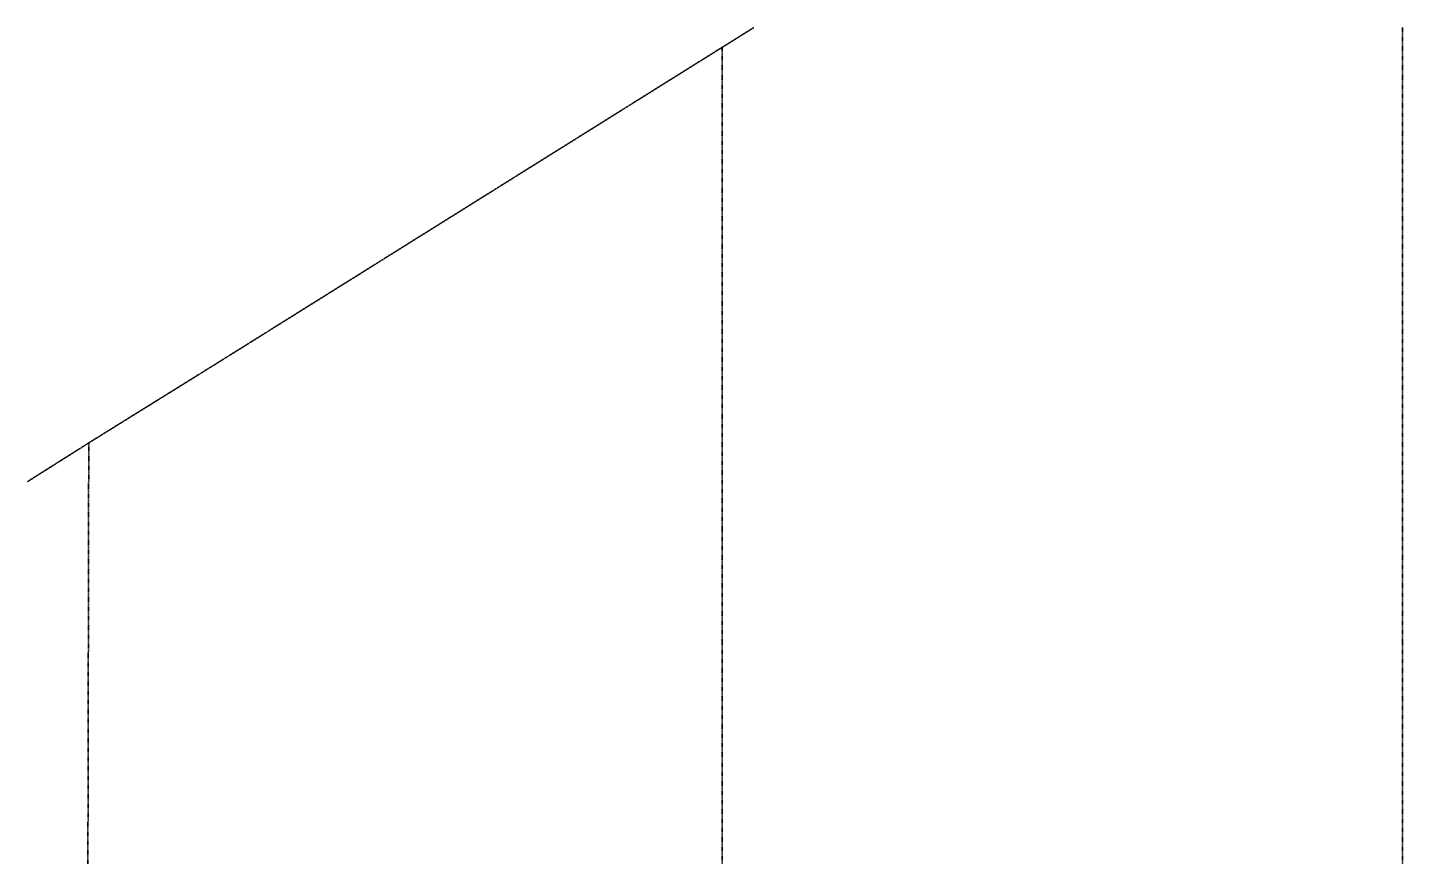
# Model space of a CAD drawing. Header units: metres. Extents: x 217015 to 311256, y -798315 to -742080.
# Drawn here: x 217015 to 249346, y -761576 to -742080 of the extents above; entities that cross this region are included whole.
import ezdxf

# ---------------------------------------------------------------- set-up
doc = ezdxf.new("R2010")
doc.units = ezdxf.units.M
doc.linetypes.add('Tirets', pattern=[0.5, 0.25, -0.25])
doc.layers.add('sous-sol', color=7, linetype='Continuous')

msp = doc.modelspace()

# ---------------------------------------------------------------- linework, layer by layer
at = {"layer": 'sous-sol', "color": 7, "linetype": 'Tirets', "lineweight": 35}
for p, q in [((233346, -742548), (234095, -742080)), ((249346, -793824), (249346, -742080)), ((221788, -749777), (233346, -742548)), ((233346, -793608), (233346, -742548)), ((218455, -751850), (221788, -749777)), ((217015, -752760), (218455, -751850)), ((218455, -751850), (218374, -793072))]:
    msp.add_line(p, q, dxfattribs=at)

doc.saveas('drawing.dxf')
